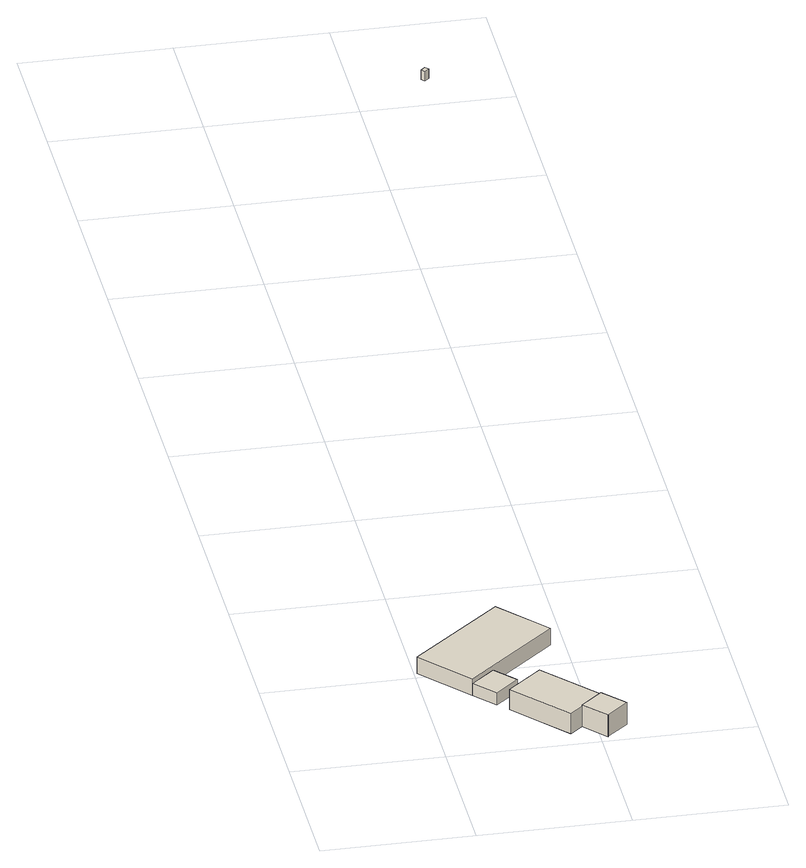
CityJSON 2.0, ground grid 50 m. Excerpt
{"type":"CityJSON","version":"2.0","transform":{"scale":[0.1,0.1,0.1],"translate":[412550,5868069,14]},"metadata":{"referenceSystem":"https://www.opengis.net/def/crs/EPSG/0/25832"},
"CityObjects":{
"building1":{"type":"Building","attributes":{"Gemeindeschluessel":"03454033","AbsoluteHoehe":"15.819","MittlereTraufHoehe":"19.389","Firsthoehe":"24.392","function":"31001_2000","roofType":"3100","measuredHeight":8.57},"address":[{"country":"Germany","locality":"Lorup"}],"children":["building1-1"],"geometry":[{"type":"MultiSurface","lod":"1","boundaries":[[[0,1,2,3]],[[4,5,6,7]],[[2,8,9,10,7,3]],[[5,4,2,1]],[[6,5,1,0]],[[7,6,0,3]],[[8,4,10,9]]]}]},
"building1-1":{"type":"BuildingPart","attributes":{"AbsoluteHoehe":"15.819","MittlereTraufHoehe":"19.23","Firsthoehe":"21.173","roofType":"3100","measuredHeight":5.36},"parents":["building1"],"geometry":[{"type":"MultiSurface","lod":"1","boundaries":[[[9,8,11,12]],[[13,4,10,14]],[[13,14,12,11]],[[4,13,11,8]],[[14,10,9,12]],[[9,10,4,8]]]}]},
"building2":{"type":"Building","attributes":{"Gemeindeschluessel":"03454033","AbsoluteHoehe":"15.7","MittlereTraufHoehe":"21.658","Firsthoehe":"24.538","function":"31001_2000","roofType":"3100","measuredHeight":8.84},"address":[{"country":"Germany","locality":"Lorup"}],"children":["building2-1"],"geometry":[{"type":"MultiSurface","lod":"1","boundaries":[[[15,16,17,18]],[[19,20,21,22]],[[19,22,18,17]],[[16,20,23,24]],[[21,20,16,15]],[[22,21,15,18]],[[24,23,19,17]]]}]},
"building2-1":{"type":"BuildingPart","attributes":{"AbsoluteHoehe":"15.7","MittlereTraufHoehe":"22.657","Firsthoehe":"24.529","roofType":"3100","measuredHeight":8.83},"parents":["building2"],"geometry":[{"type":"MultiSurface","lod":"1","boundaries":[[[25,26,27,28]],[[29,30,23,19]],[[29,19,28,27]],[[30,29,27,26]],[[23,31,32,25]],[[28,17,24,25]],[[17,19,23,24]]]}]},
"building3":{"type":"Building","attributes":{"Gemeindeschluessel":"03454033","BezugspunktDach":"4000","AbsoluteHoehe":"14.436","MittlereTraufHoehe":"17.936","Firsthoehe":"17.936","function":"31001_2000","measuredHeight":3.5},"address":[{"country":"Germany","locality":"Lorup"}],"geometry":[{"type":"MultiSurface","lod":"1","boundaries":[[[33,34,35,36]],[[37,38,39,40]],[[37,40,36,35]],[[38,37,35,34]],[[39,38,34,33]],[[40,39,33,36]]]}]}
},
"vertices":[
[305,764,79],[5,503,79],[149,336,79],[450,598,79],[149,336,18],[5,503,18],[305,764,18],[450,598,18],[149,336,62],[228,405,62],[228,405,18],
[213,263,62],[292,332,62],[213,263,18],[292,332,18],
[247,229,91],[408,45,91],[523,146,91],[362,330,91],[523,146,17],[408,45,17],[247,229,17],[362,330,17],[450,82,17],[450,82,91],
[450,82,96],[519,5,96],[592,69,96],[523,146,96],[592,69,17],[519,5,17],[519,4,17],[519,4,96],
[736,4148,39],[750,4162,39],[739,4173,39],[725,4159,39],[739,4173,4],[750,4162,4],[736,4148,4],[725,4159,4]
]}
